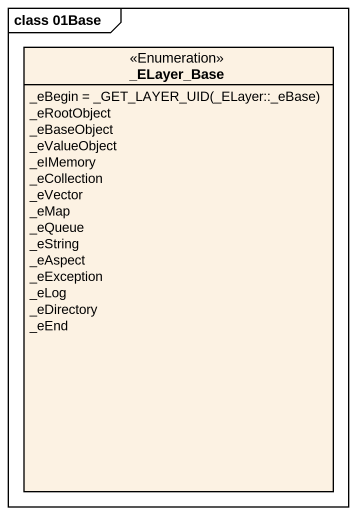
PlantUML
@startuml
mainframe class 01Base
hide circle
hide empty members
enum "_ELayer_Base" as ELayer_Base <<Enumeration>> {
  {field} _eBegin = _GET_LAYER_UID(_ELayer::_eBase)
  _eRootObject
  _eBaseObject
  _eValueObject
  _eIMemory
  _eCollection
  _eVector
  _eMap
  _eQueue
  _eString
  _eAspect
  _eException
  _eLog
  _eDirectory
  _eEnd
}
@enduml
